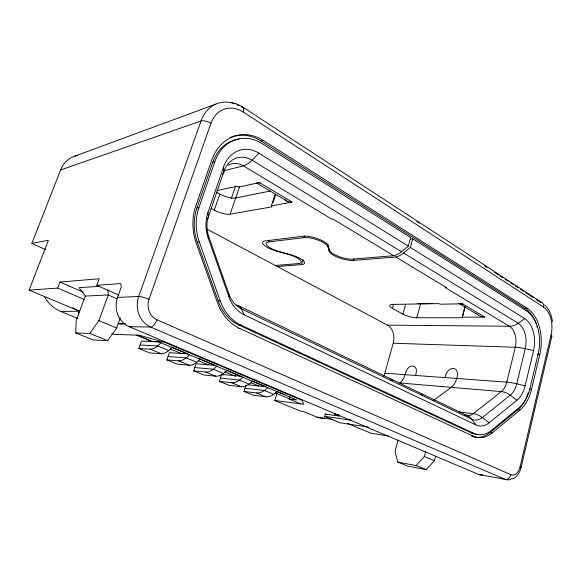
<?xml version="1.0" encoding="UTF-8"?>
<svg xmlns="http://www.w3.org/2000/svg" width="582" height="582" viewBox="0 0 582 582"><rect width="100%" height="100%" fill="white"/><g stroke="black" fill="none" stroke-linecap="round" stroke-linejoin="round"><path stroke-width="0.87" d="M120.329 317.881L116.691 328.03L107.597 340.63L93.164 339.939L75.725 332.948L76.242 320.486L85.278 296.078L79.079 287.704L99.624 286.293M328.495 245.153L327.972 246.855L329.092 251.104A14.717 4.532 16.5 0 0 338.542 257.63A14.717 4.532 16.5 0 0 353.427 260.401L395.753 256.968A18.588 11.436 -57.3 0 0 403.552 253.032L410.354 247.43L524.753 318.645A25.062 15.794 -89.1 0 1 533.548 350.553L525.124 385.801A25.353 16.092 -87.5 0 1 516.991 400.176L489.164 422.772A26.197 17.104 -86.3 0 1 475.85 424.853L244.207 314.833A32.614 26.707 86.6 0 1 228.864 296.747L229.112 294.448L208.734 236.503A26.466 21.883 80.2 0 1 208.502 216.337L207.927 212.554L223.568 167.034A33.152 26.583 77.1 0 1 258.925 153.168L408.288 246.15L410.703 237.594L262.126 143.601A44.21 35.451 77.1 0 0 214.765 161.818L212.757 162.363L196.905 208.007A44.341 36.586 80.2 0 0 197.305 242.192L218.221 301.003A43.352 35.575 86.6 0 0 238.853 325.032L471.471 432.972A34.847 22.807 -86.2 0 0 478.04 434.434M77.537 155.416A28.409 25.295 62.1 0 0 60.608 169.973L31.864 243.4L48.393 240.271L29.1 290.127L57.683 288.09L59.968 282.074L99.195 278.742L96.772 285.304L120.852 283.587L121.296 286.941L117.513 297.409A22.334 20.188 87.7 0 0 129.204 326.684L478.768 474.468L505.081 479.35A5.609 4.569 -70.1 0 0 510.931 474.716A11.32 7.049 -84 0 0 520.09 466.779L551.059 335.021A21.774 13.422 -89.7 0 0 543.566 307.129A5.464 4.118 -52.1 0 0 540.227 302.189L536.422 299.708M551.867 336.323L521.057 467.593C520.017 472.286 517.274 476.636 512.946 478.899M471.522 435.889L473.035 436.107A37.852 24.72 -86.2 0 0 492.263 432.877L519.908 410.041A36.63 23.251 -87.5 0 0 531.533 389.3L539.827 354.278A36.208 22.822 -89.1 0 0 527.256 308.365L263.188 140.422L261.107 141.011A47.739 38.354 77 0 0 229.992 137.672M398.11 439.985L395.04 451.363L397.746 462.072L407.778 466.095L426.14 469.616L434.412 460.704L435.525 456.39M397.746 462.072L416.057 465.535L424.373 456.514L425.74 451.29M445.026 377.616L445.63 375.303A7.682 5.609 -62.2 0 1 453.334 368.457A7.682 5.609 -62.2 0 1 457.27 376.125L456.659 378.467A15.67 10.658 -87.2 0 1 451.217 387.336L433.692 400.343M462.137 317.736A1.63 0.436 14.1 0 0 462.363 317.154L484.828 317.125L462.515 303.811L440.13 304.197A1.659 0.466 14.5 0 0 437.853 303.608L392.755 304.422A10.323 2.735 15.3 0 0 392.435 308.336L402.897 314.105A10.236 2.677 15.1 0 0 416.777 317.757L462.137 317.736L465.098 306.394M462.363 317.154L465.105 306.656M415.548 375.448L416.145 373.222A7.297 5.063 -63.6 0 0 412.762 365.954A7.297 5.063 -63.6 0 0 405.639 372.48L405.036 374.677A14.674 10.52 -86.9 0 1 399.659 382.956L501.298 391.584A16.929 11.08 48.1 0 1 510.225 395.236L516.991 400.176M416.777 317.757L420.626 303.739L432.426 303.52M383.734 376.139A14.288 10.447 -86.8 0 0 384.848 373.193L393.206 343.235A14.15 10.28 -88.8 0 0 387.43 325.127L206.552 228.922M402.897 314.105L405.574 304.502M410.354 247.43L412.762 238.896L526.637 310.933A33.421 21.061 -89.1 0 1 538.27 353.347L529.94 388.434A33.807 21.461 -87.5 0 1 519.18 407.582L491.492 430.36A34.935 22.814 -86.3 0 1 473.741 433.284L471.471 432.972M392.435 308.336L393.607 304.19M339.313 416.05L336.702 414.842A29.187 21.949 -85.2 0 0 339.495 415.424L339.313 416.05L325.294 414.1L324.625 416.385L340.135 422.838L368.471 427.05M353.427 260.401L353.921 258.721M300.836 403.864L289.101 398.954L289.785 396.698M329.092 251.104L329.608 249.423M324.654 418.276A27.158 20.756 -84.5 0 1 316.994 417.127L303.382 411.51L300.545 411.11L274.784 400.503L277.09 392.996M277.258 266.534L301.563 264.577L303.098 259.637M301.563 264.577A13.633 3.899 17.6 0 0 303.28 260.627A13.633 3.899 17.6 0 0 290.884 254.8L279.855 251.81A13.488 3.965 17.9 0 1 267.611 246.033A13.488 3.965 17.9 0 1 268.833 241.901L303.986 237.667L304.524 235.957M277.287 391.337A21.869 12.513 -66.6 0 1 265.785 396.779L253.214 395.207L244.011 391.453L245.953 385.328M228.864 296.747L208.218 238.096L208.734 236.503A22.378 2.641 -19.1 0 0 207.978 235.877M268.833 241.901L269.386 240.191M273.089 202.58L275.621 194.81M252.748 381.014A22.334 12.222 -66.5 0 1 241.326 386.703L228.988 385.306L219.392 381.385L221.655 374.408L240.963 376.263L226.754 370.283M211.15 208.429L214.263 210.146A12.171 3.798 19.5 0 0 230.174 214.161L271.685 206.901A1.928 0.647 18.5 0 0 271.372 205.853L275.133 194.315M227.111 370.217A22.822 11.887 -66.3 0 1 215.791 376.19L203.715 374.975L193.704 370.887L196.069 363.779L214.94 365.314M231.381 198.375L235.594 185.92M230.174 214.161L235.63 197.982L270.208 191.056M235.535 198.513L239.457 186.873M214.263 210.146L219.778 194.039L216.686 192.286M200.31 358.941A23.338 11.509 -66.1 0 1 189.106 365.198L177.335 364.194L166.874 359.916L169.347 352.677L187.731 353.863L172.01 347.25M473.741 433.284L240.904 325.062A43.497 35.626 86.6 0 1 220.236 300.945L199.284 241.923A44.487 36.644 80.3 0 1 198.884 207.621L214.765 161.818M172.257 347.134A23.869 11.08 -65.9 0 1 161.192 353.703L149.763 352.925L138.829 348.458L141.411 341.074L159.242 341.881L157.627 341.197M510.931 474.716L156.995 319.787A15.649 13.859 88 0 1 149.021 299.323L210.96 123.311A30.148 23.986 73 0 1 243.16 112.006L543.566 307.129M75.725 332.948L89.795 333.421L98.918 320.602L108.252 294.95L107.932 289.931M78.381 313.902L79.392 311.174A34.935 32.534 78.7 0 1 72.779 307.456M258.925 153.168L252.035 160.21A21.352 9.581 -59.5 0 1 243.472 165.863L224.092 170.722M275.308 265.494L298.246 263.602A13.08 3.739 17.6 0 0 299.846 259.805A13.08 3.739 17.6 0 0 287.93 254.21L276.916 251.228A14.041 4.125 18 0 1 264.155 245.211A14.041 4.125 18 0 1 265.363 240.89L303.28 236.234A14.863 4.634 17.2 0 1 318.434 238.947A14.863 4.634 17.2 0 1 328.372 245.851L329.492 250.136A14.179 4.387 16.5 0 0 338.6 256.436A14.179 4.387 16.5 0 0 352.947 259.099L393.679 255.716A18.631 11.414 -57.4 0 0 401.478 251.766L408.288 246.15M472.671 436.529A37.75 24.713 -86.2 0 0 489.986 432.572L517.624 409.801A36.528 23.251 -87.5 0 0 528.318 392.544M524.753 318.645L518.176 323.257A16.485 12.2 -54.3 0 1 509.374 326.262L387.43 325.127M74.772 156.165L215.806 104.134M60.608 169.973L201.016 120.976A37.437 29.886 72.9 0 1 234.728 103.756M217.086 190.59L236.379 186.356A1.993 0.684 19.5 0 1 239.027 187.004L259.448 182.566L292.273 202.165L271.372 205.853M196.905 208.007L198.884 207.621M197.305 242.192L199.284 241.923M410.521 239.122L412.762 238.896M85.278 296.078L108.252 294.95L117.011 298.813M117.513 297.409L138.691 296.493A7.959 1.491 19 0 1 149.021 299.323M218.221 301.003L220.236 300.945M44.53 296.725A33.501 31.624 76.5 0 0 60.892 311.465L79.392 311.174L29.1 290.127M261.107 141.011L524.979 308.395L527.256 308.365M124.577 323.73L120.198 323.679A5.958 0.902 18.9 0 0 119.601 323.345M238.853 325.032L240.904 325.062M117.688 323.796L125.676 323.89M238.431 328.459L239.799 328.481L473.035 436.107M129.204 326.684L150.687 327.062L505.081 479.35A16.885 10.578 -83.9 0 0 512.131 478.469M393.206 343.235L515.281 347.279A16.696 4.074 13.2 0 1 525.24 348.676L533.548 350.553M537.55 354.183L539.827 354.278M140.036 345.002L157.598 345.941L168.736 350.582M138.829 348.458L150.112 349.135L161.192 353.703M168.031 356.533L186.145 357.843L196.781 362.273M384.848 373.193L506.762 382.156A16.856 3.477 13.9 0 1 516.765 383.807L525.124 385.801M166.874 359.916L178.521 360.833L189.106 365.198M529.256 389.118L531.533 389.3M194.81 367.562L213.412 369.214L223.575 373.448M193.704 370.887L205.672 372.014L215.791 376.19M220.454 378.125L239.478 380.082L249.205 384.135M517.624 409.801L519.908 410.041M219.392 381.385L231.636 382.716L241.326 386.703M247.968 384.789L265.865 386.739L252.268 381.021M459.103 411.991L473.355 413.62A17.445 10.869 49.2 0 1 482.318 417.57L489.164 422.772M245.029 388.245L264.432 390.486L273.744 394.363M244.011 391.453L256.502 392.959L265.785 396.779M289.101 398.954L296.66 399.885L158.464 341.765L151.749 341.459L136.595 335.123M274.784 400.503L303.862 404.257L301.92 400.263L165.135 342.507L139.214 335.21L114.188 334.359L111.722 333.348M489.986 432.572L492.263 432.877M336.672 414.937A4.874 0.633 16.6 0 0 334.519 414.151L338.993 414.762M324.625 416.385L351.623 420.233M316.994 417.127L332.853 419.433M388.114 435.933L371.083 433.27L347.33 423.325M231.17 102.425L237.041 104.054L242.658 106.986L541.864 302.538M336.702 414.842L335.428 414.442M335.137 414.348L334.519 414.151M89.795 333.421L107.597 340.63M416.057 465.535L426.14 469.616M60.892 311.465L77.886 318.478M221.655 374.408L223.248 375.07M98.918 320.602L116.691 328.03M424.373 456.514L434.412 460.704M137.214 335.087L152.731 341.583M170.337 348.96L181.024 353.434M198.164 360.607L208.058 364.754M224.783 371.76L235.528 376.263M250.733 382.629L258.692 385.961M275.395 392.959L288.657 398.51M325.294 414.1L326.924 414.784M199.175 358.679L214.111 364.965M276.821 391.351L284.307 394.501M57.683 288.09L84.026 299.388M59.968 282.074L83.306 292.208M96.772 285.304L118.888 295.125M31.864 243.4L45.461 249.562M238.795 305.877L468.481 416.232M390.828 379.551L392.464 380.337M421.113 394.079L422.75 394.865M288.155 201.75L256.698 183.075M476.083 313.763L458.674 303.302M393.679 255.716L333.035 219.079A19.737 10.789 -58.4 0 1 331.98 219.254L243.472 165.863A21.658 17.547 76.7 0 0 228.049 165.266M395.753 256.968L446.379 287.537A17.664 11.844 -56.2 0 1 445.288 287.61L509.374 326.262A16.456 10.527 -89 0 1 515.281 347.279L506.762 382.156A16.638 10.716 -87.4 0 1 501.298 391.584L473.355 413.62A17.184 11.385 -86.2 0 1 466.24 415.504M401.478 251.766L252.035 160.21A26.306 21.178 76.9 0 0 223.939 171.334A22.283 7.799 20.6 0 1 222.564 174.127M403.552 253.032L518.176 323.257A19.926 12.629 -89.1 0 1 525.24 348.676L516.765 383.807A20.152 12.869 -87.5 0 1 510.225 395.236L482.318 417.57A20.821 13.677 -86.2 0 1 471.675 419.156L241.268 308.802A21.556 11.109 -65.1 0 0 236.27 304.983M416.988 221.749L419.273 223.241M484.69 265.945L486.974 267.429M494.584 272.398L498.388 274.879M499.909 275.875L502.95 277.861M505.234 279.353L508.275 281.339M510.56 282.823L513.6 284.809M515.121 285.806L518.162 287.792M520.446 289.283L523.487 291.269M525.772 292.753L533.381 297.722M544.708 304.939C549.481 309.188 551.561 315.626 552.544 321.766M475.85 424.853L471.675 419.156A17.307 13.16 -66.6 0 0 464.487 414.893M244.207 314.833L241.268 308.802A25.884 21.287 86.5 0 1 229.112 294.448A22 4.125 -19.5 0 0 228.209 293.379M223.568 167.034L223.939 171.334L208.502 216.337A22.574 6.708 20 0 1 207.257 218.716M241.261 107.044A7.355 3.106 -59.2 0 1 243.16 112.006M551.059 335.021A5.565 1.484 12.5 0 1 551.409 336.607M520.09 466.779A5.776 0.72 15.1 0 1 520.628 467.666M210.96 123.311A7.566 2.968 21.4 0 0 201.016 120.976L138.691 296.493A23.302 20.705 87.9 0 0 150.687 327.062A7.821 3.485 -65.7 0 0 156.995 319.787M263.188 140.422A47.899 38.412 77.1 0 0 211.797 160.065L195.836 205.955A48.204 39.707 80.3 0 0 196.272 243.218L217.326 302.356A47.127 38.601 86.6 0 0 239.799 328.481M236.954 104.673A37.437 29.886 72.9 0 1 239.137 105.764M482.682 474.919A16.376 10.563 -83.7 0 1 478.768 474.468M120.605 323.745A5.849 0.429 25.3 0 1 121.041 324.058M161.119 342.442A24.08 10.905 -65.9 0 1 150.112 349.135M189.674 354.46A23.542 11.349 -66 0 1 178.521 360.833M216.948 365.94A23.018 11.742 -66.2 0 1 205.672 372.014M243.021 376.918A22.523 12.098 -66.4 0 1 231.636 382.716M267.975 387.423A22.043 12.404 -66.6 0 1 256.502 392.959M235.63 197.982A12.113 4.016 19.6 0 1 219.778 194.039M212.757 162.363A44.065 35.4 77 0 1 239.057 139.098M484.493 316.928A19.322 13.83 -55.3 0 1 476.622 313.64M462.872 304.015A19.773 13.692 -55.9 0 1 458.507 303.229M420.626 303.739A10.192 2.83 15 0 1 417.505 303.528M259.965 182.879A24.008 11.284 -59.4 0 1 256.975 182.988M291.778 201.867A23.345 11.793 -59 0 1 284.882 199.459M524.979 308.395A36.12 22.822 -89.1 0 1 536.08 323.694M536.844 326.022A36.12 22.822 -89.1 0 1 537.295 327.615M208.218 238.096A33.356 27.47 80.3 0 1 207.927 212.554M303.986 237.667A14.215 4.416 17.2 0 1 318.47 240.271A14.215 4.416 17.2 0 1 327.972 246.855"/></g></svg>
